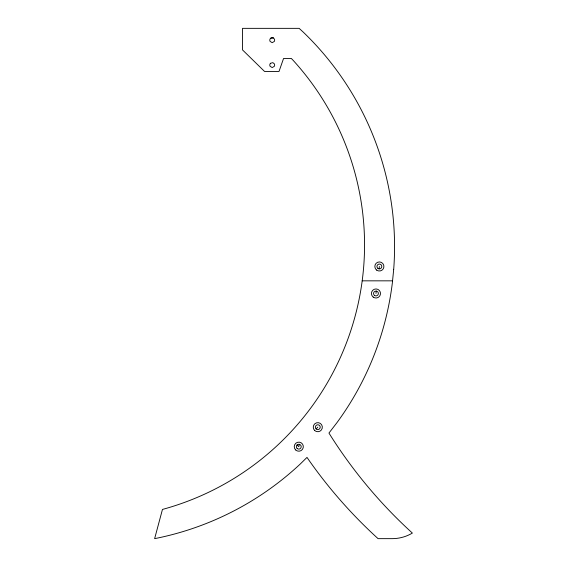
<?xml version="1.0" encoding="UTF-8"?>
<svg xmlns="http://www.w3.org/2000/svg" width="567" height="567" viewBox="0 0 567 567"><rect width="100%" height="100%" fill="white"/><g stroke="black" fill="none" stroke-linecap="round" stroke-linejoin="round"><path stroke-width="0.85" d="M375.964 293.479L376.268 291.084M379.068 268.878L379.373 266.476M299.39 444.33L298.795 446.676L297.058 444.982M316.11 428.928A2.417 2.417 0 0 1 317.144 424.867A2.417 2.417 0 0 1 320.142 427.794A2.417 2.417 0 0 1 316.11 428.928L317.803 427.192M362.193 280.835L392.555 280.835M273.429 37.649A2.417 2.339 0 0 1 271.005 37.649M393.704 269.297L392.336 283.046A297.64 297.64 0 0 1 336.883 422.755L328.945 433.06L329.399 433.79A476.429 476.429 0 0 0 412.372 533.079A39.378 39.378 0 0 1 392.18 538.65L378.069 538.65A476.429 476.429 0 0 1 309.476 460.971L307.002 457.406L300.255 464.019A297.64 297.64 0 0 1 154.628 538.65L162.46 509.435A274.187 274.187 0 0 0 293.274 60.485L291.367 58.479L283.557 58.479L279.021 71.442L264.541 71.442L242.506 49.896L242.506 28.35L299.135 28.35L303.083 31.965A297.64 297.64 0 0 1 393.704 269.297M270.509 38.4L270.119 38.917A2.58 2.58 0 0 0 270.126 41.426L272.217 42.674L274.315 41.426A2.58 2.58 0 0 0 274.315 38.917L272.84 37.755L270.509 38.4M270.509 63.298L270.119 63.816A2.58 2.58 0 0 0 270.126 66.318L272.217 67.572L274.315 66.318A2.58 2.58 0 0 0 274.315 63.816L272.84 62.646L270.509 63.298M297.101 448.405A2.417 2.417 0 0 0 301.134 447.271A2.417 2.417 0 0 0 298.136 444.344A2.417 2.417 0 0 0 297.101 448.405M374.496 295.407A2.417 2.417 0 0 0 378.359 293.784A2.417 2.417 0 0 0 375.028 291.254A2.417 2.417 0 0 0 374.496 295.407M377.913 268.404A2.417 2.417 0 0 0 381.775 266.781A2.417 2.417 0 0 0 378.437 264.25A2.417 2.417 0 0 0 377.913 268.404M376.63 270.09A4.536 4.536 0 0 0 383.873 267.05A4.536 4.536 0 0 0 377.615 262.294A4.536 4.536 0 0 0 376.63 270.09M373.221 297.094A4.536 4.536 0 0 0 380.464 294.046A4.536 4.536 0 0 0 374.206 289.298A4.536 4.536 0 0 0 373.221 297.094M314.635 430.438A4.536 4.536 0 0 0 322.198 428.312A4.536 4.536 0 0 0 316.57 422.826A4.536 4.536 0 0 0 314.635 430.438M295.627 449.922A4.536 4.536 0 0 0 303.189 447.795A4.536 4.536 0 0 0 297.562 442.303A4.536 4.536 0 0 0 295.627 449.922"/></g></svg>
